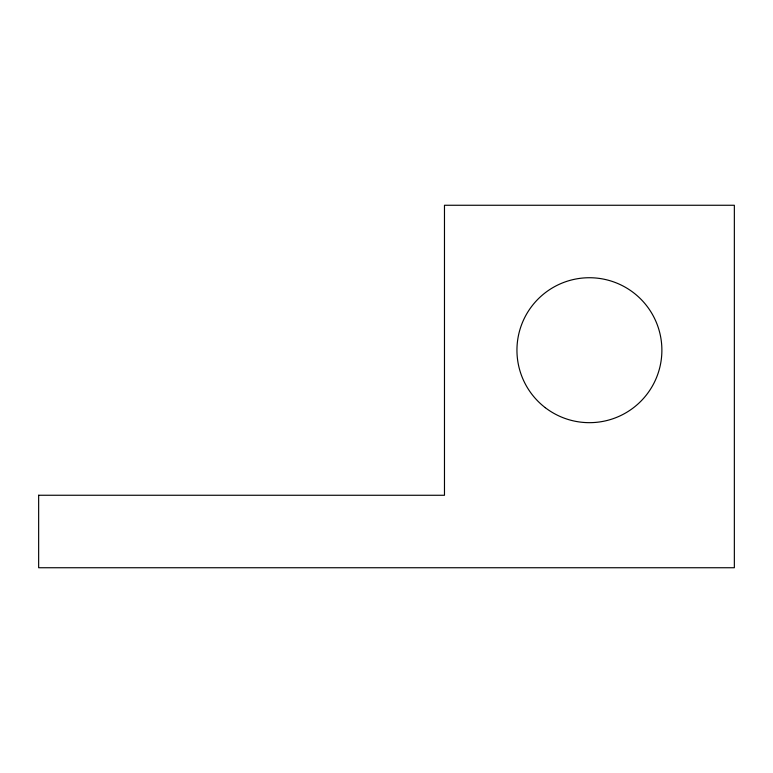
<?xml version="1.0" encoding="UTF-8"?>
<svg xmlns="http://www.w3.org/2000/svg" width="773" height="773" viewBox="0 0 773 773"><rect width="100%" height="100%" fill="white"/><g stroke="black" fill="none" stroke-linecap="round" stroke-linejoin="round"><path stroke-width="1.16" d="M38.65 495.251L444.475 495.271L444.475 205.26L734.35 205.26L734.35 567.74L38.65 567.74L38.65 495.251M545.294 407.69A72.469 72.469 0 0 0 661.263 359.658A72.469 72.469 0 0 0 561.681 283.247A72.469 72.469 0 0 0 545.294 407.69"/></g></svg>
